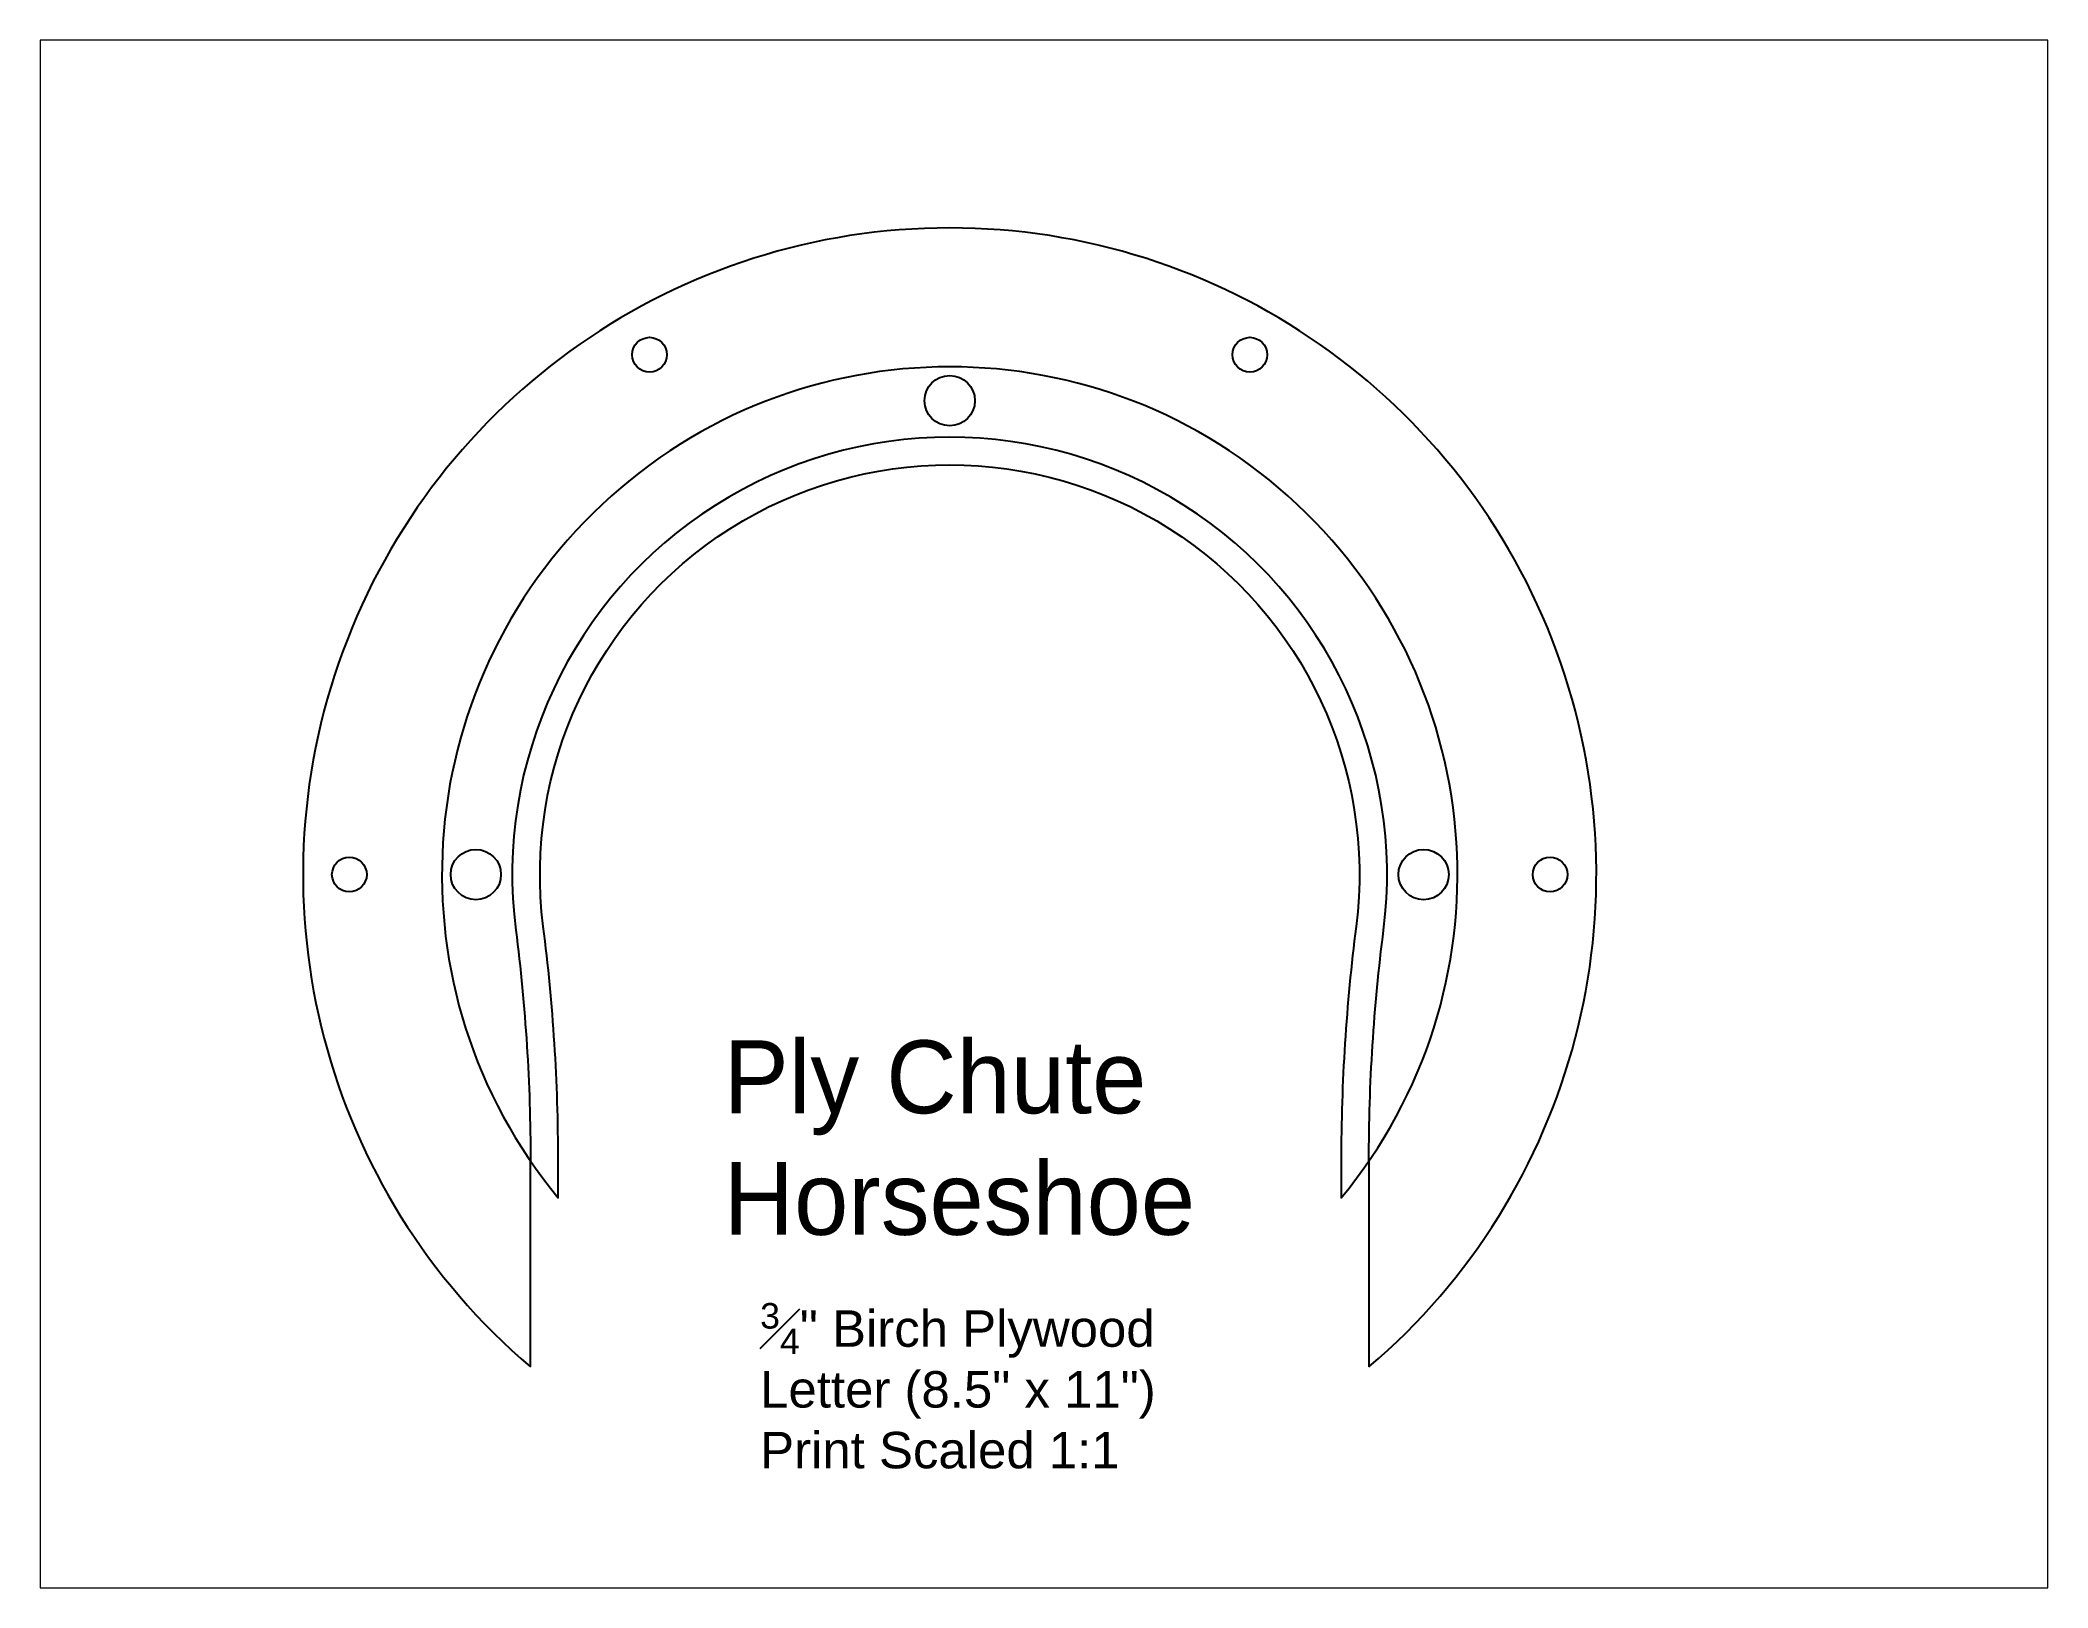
# Paper-space layout '0.750in Ply - Ply Chute Horsehoe' of a CAD drawing. Header units: millimetres. Extents: x -1 to 275, y -1 to 211.
# The model-space entities are those that its viewports show. They can reach past a viewport. Long polylines and large blocks are cut down to what shows.
import ezdxf

# ---------------------------------------------------------------- set-up
doc = ezdxf.new("R2010")
doc.units = ezdxf.units.MM
doc.header["$MEASUREMENT"] = 0
for name, color, linetype in [('0.708in_Ply-T1_0.250in_1FL-0.125in_Pocket', 4, 'Continuous'), ('0.708in_Ply-T1_0.250in_1FL-Contours', 7, 'Continuous'), ('0.708in_Ply-T2_0.125in_1FL-ThruPockets', 5, 'Continuous'), ('0.708in_Ply-T5_0.188in_Drill', 30, 'Continuous')]:
    doc.layers.add(name, color=color, linetype=linetype)
doc.layers.add('AM_VIEWS', color=1, linetype='Continuous', lineweight=15, plot=False)

msp = doc.modelspace()

# ---------------------------------------------------------------- linework, layer by layer
at = {"layer": '0.708in_Ply-T1_0.250in_1FL-0.125in_Pocket'}
msp.add_lwpolyline([(1433.89, -213.13, 0.031771), (1431.84, -180.94, -1.135852), (1543.34, -180.94, 0.031771), (1541.29, -213.13), (1541.29, -218.18, 2.123012), (1433.89, -218.18)], format="xyb", close=True, dxfattribs=at)
at = {"layer": '0.708in_Ply-T1_0.250in_1FL-Contours'}
for p, q in [((1430.09, -241.36), (1430.09, -213.13)), ((1545.09, -213.13), (1545.09, -241.36))]:
    msp.add_line(p, q, dxfattribs=at)
msp.add_lwpolyline([(1545.09, -213.13, -0.031771), (1547.11, -181.43, 1.135852), (1428.07, -181.43, -0.031771), (1430.09, -213.13)], format="xyb", dxfattribs=at)
msp.add_arc((1487.59, -173.82), 88.7, 310.41, 229.59, dxfattribs=at)
at = {"layer": '0.708in_Ply-T2_0.125in_1FL-ThruPockets'}
for centre in [(1487.59, -108.82), (1422.59, -173.82), (1552.59, -173.82)]:
    msp.add_circle(centre, 3.45, dxfattribs=at)
at = {"layer": '0.708in_Ply-T5_0.188in_Drill'}
for centre in [(1446.42, -102.51), (1528.77, -102.51), (1405.24, -173.82), (1569.94, -173.82)]:
    msp.add_circle(centre, 2.38, dxfattribs=at)

# ---------------------------------------------------------------- texts
at = {"linetype": 'Continuous', "attachment_point": 1}
for s, width, insert, char_height in [('\\A1;Ply Chute \\PHorseshoe', 79.0491, (1456.59, -196.57), 10), ('\\A1;{\\fArial|b0|i0|c0|p34;\\H0.7x;\\S3#4;\\H1.4286x;" Birch Plywood\\PLetter (8.5" x 11")\\PPrint Scaled 1:1}', 61.4214, (1461.59, -232.6), 5)]:
    msp.add_mtext_dynamic_manual_height_columns(s, width=width, gutter_width=1, heights=[0], dxfattribs=dict(at, insert=insert, char_height=char_height))

psp = doc.layouts.new('0.750in Ply - Ply Chute Horsehoe')

# ---------------------------------------------------------------- viewports
at = {"layer": 'AM_VIEWS', "view_twist_angle": 360}
psp.add_viewport(center=(136.87, 104.86), size=(275.4, 212.2988), view_center_point=(1500.53, -165.52), view_height=212.2988, dxfattribs=at)

doc.saveas('drawing.dxf')
